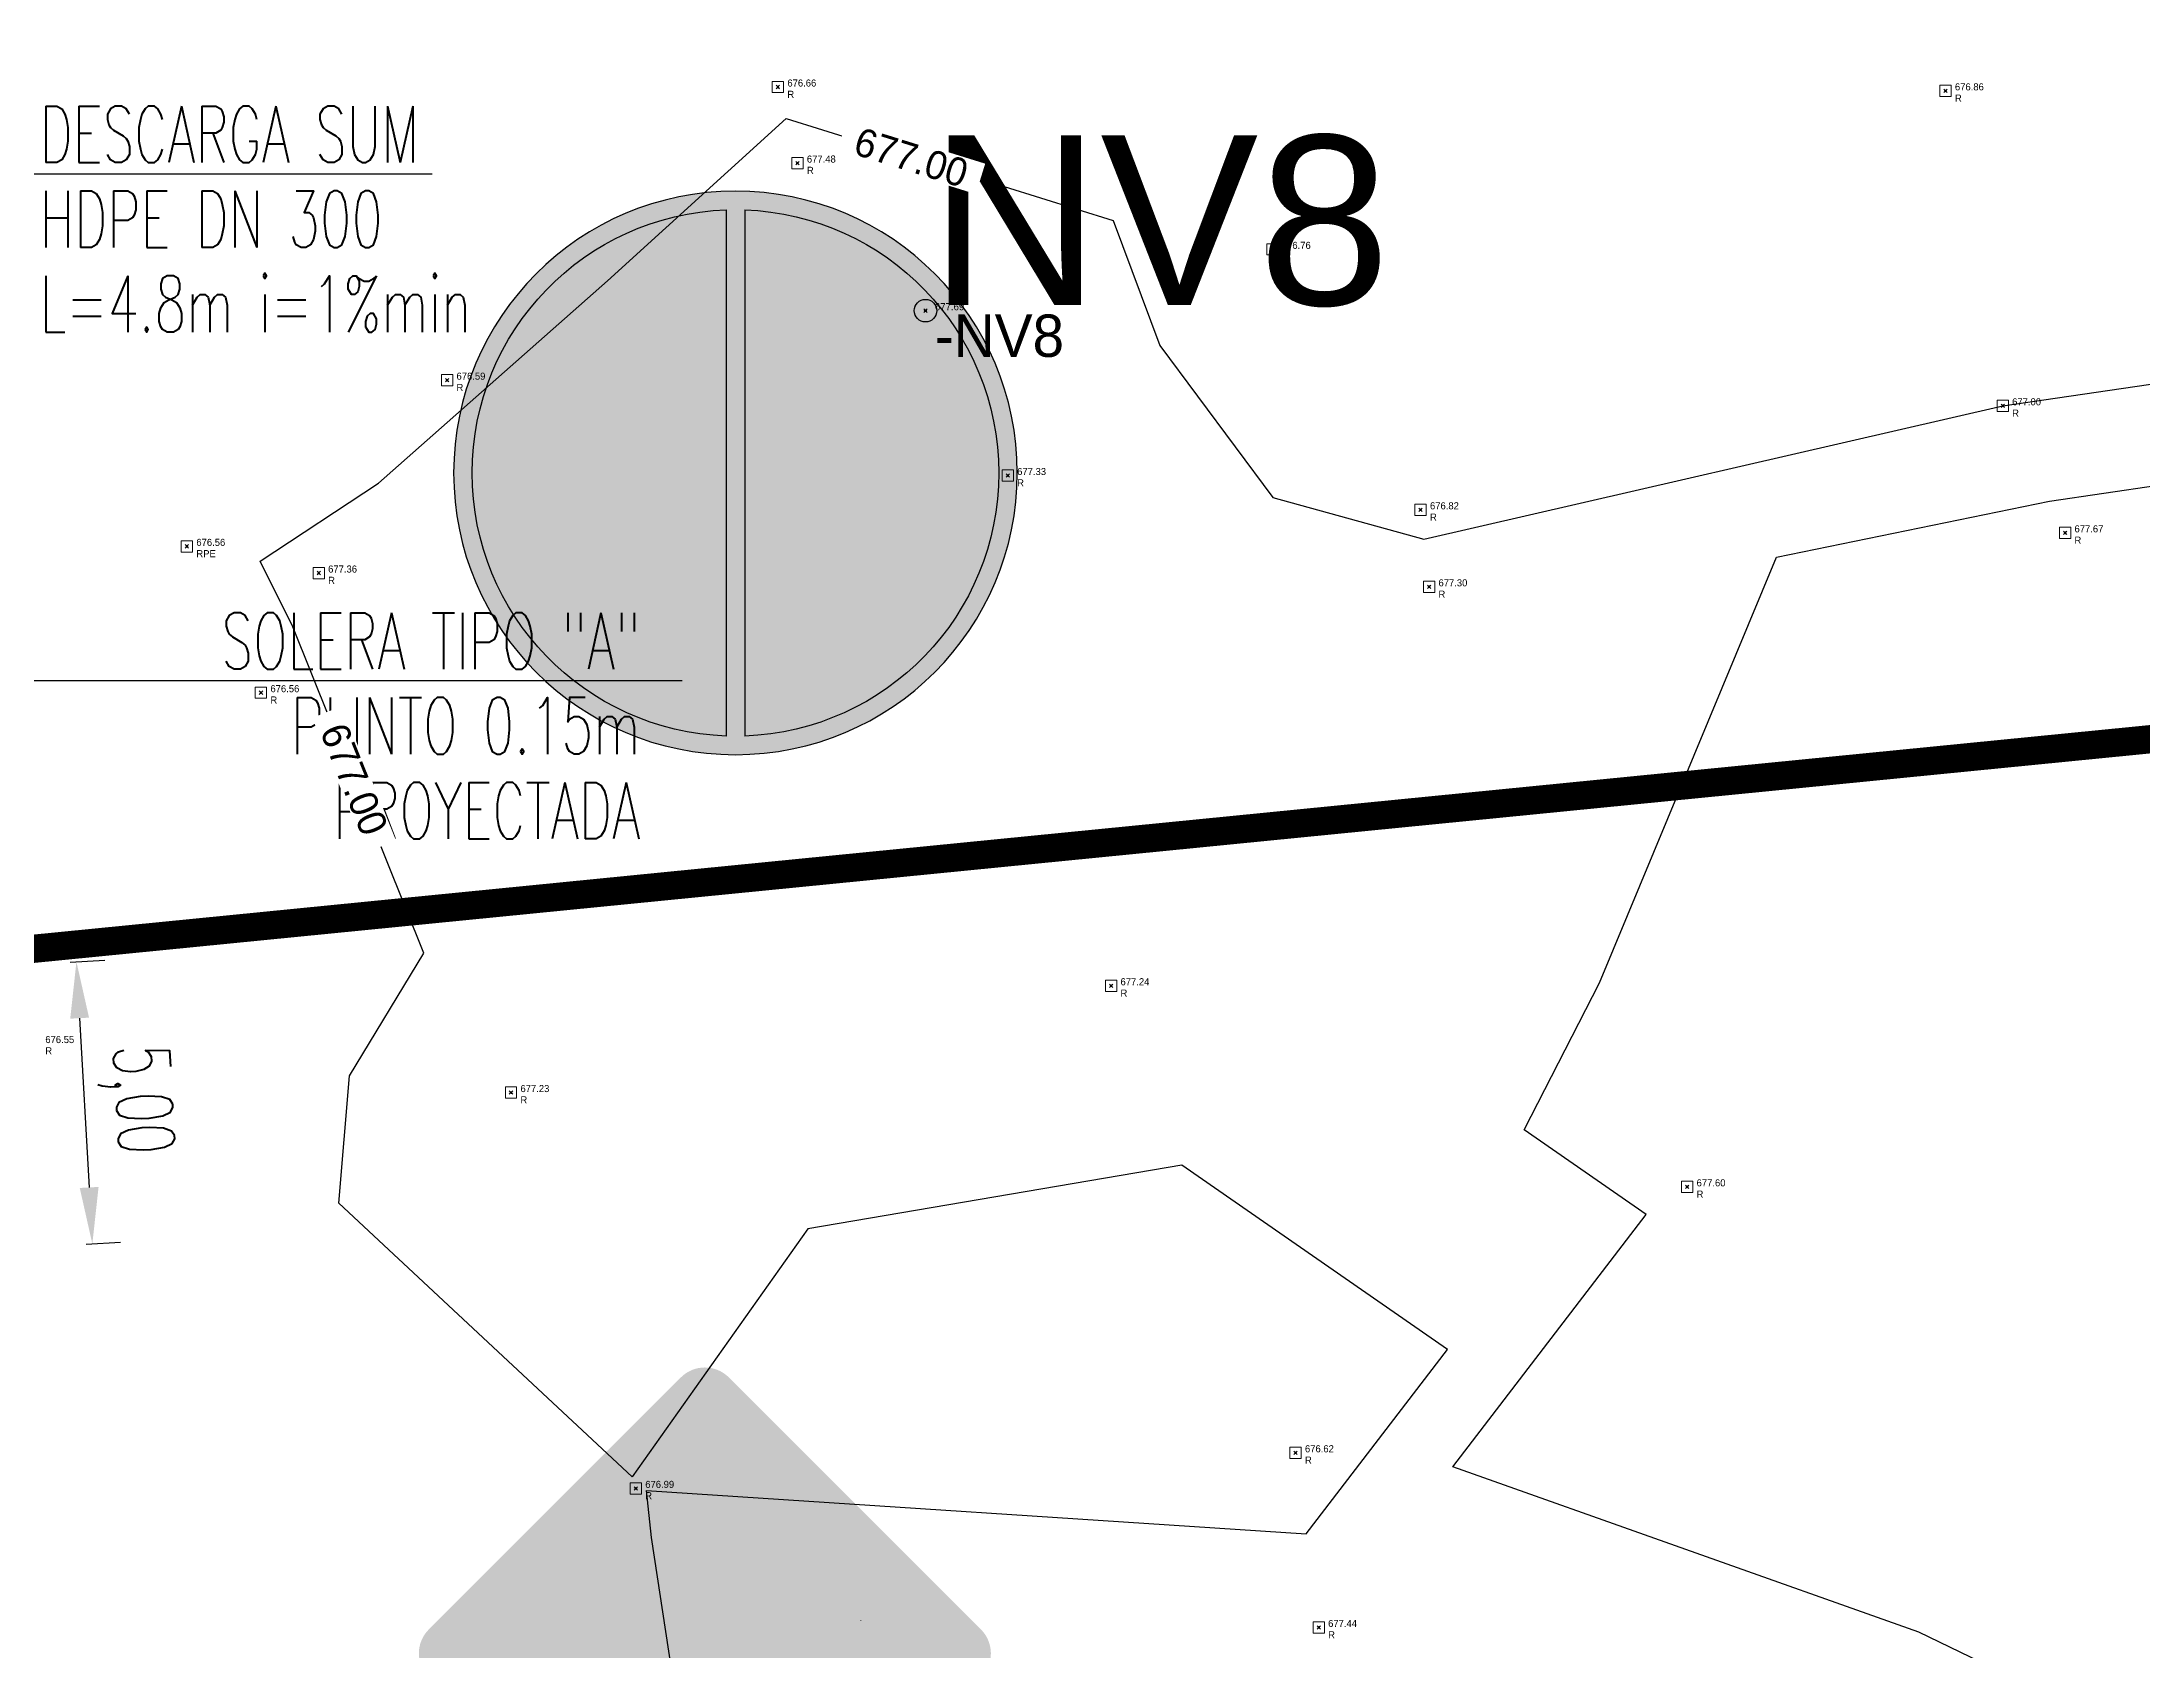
# Model space of a CAD drawing. Extents: x 350769 to 354978, y 6304672 to 6307963.
# Drawn here: x 352316.15 to 352353.3, y 6305711.56 to 6305740.01 of the extents above; entities that cross this region are included whole.
import ezdxf
from ezdxf import colors
from ezdxf.entities.mleader import LeaderData, LeaderLine
from ezdxf.math import Vec2, Vec3

# ---------------------------------------------------------------- set-up
doc = ezdxf.new("R2010")
doc.units = 0
doc.header["$PDMODE"] = 35
doc.header["$PDSIZE"] = 0.03
doc.linetypes.add('CONTINUOS', pattern=[0])
doc.linetypes.add('DASHDOT', pattern=[1, 0.5, -0.25, 0, -0.25])
doc.layers.get('0').update_dxf_attribs({"linetype": 'CONTINUOUS'})
doc.layers.get('Defpoints').update_dxf_attribs({"linetype": 'CONTINUOUS'})
for name, color, linetype in [('0.10', 4, 'CONTINUOUS'), ('00_Señal proy 01', 7, 'CONTINUOUS'), ('02_Geo ext_Acotamiento', 7, 'CONTINUOUS'), ('03_Pav ext_HCV', 34, 'CONTINUOUS'), ('03_Pav ext_Txt', 2, 'CONTINUOS'), ('03_Pav ext_Vereda HC', 42, 'CONTINUOUS'), ('03_S2_Pav ext_Borde vereda', 7, 'CONTINUOUS'), ('05_All ext_Txt', 4, 'CONTINUOUS'), ('1-PRS', 6, 'CONTINUOUS'), ('AG-PAISAJISMO', 7, 'CONTINUOUS'), ('C-TINN', 5, 'CONTINUOUS'), ('C-TOPO-MAJR', 9, 'CONTINUOUS'), ('C-TOPO-MINR', 8, 'CONTINUOUS'), ('SENAZUL', 252, 'CONTINUOUS'), ('SENBLANCO', 254, 'CONTINUOUS'), ('V-NODE-TEXT DIC 2012', 31, 'CONTINUOUS')]:
    doc.layers.add(name, color=color, linetype=linetype)
doc.layers.add('0_ASD_LINEA OFICIAL', color=253, linetype='DASHDOT', lineweight=20)
doc.layers.add('0_ASD_TOPOGRAFIA_ELEMENTOS', color=7, linetype='CONTINUOS', lineweight=5, true_color=0xbdbdbd)
doc.layers.get('00_Señal proy 01').off()
doc.styles.add('A', font='arial.ttf', dxfattribs={"height": 2})
doc.styles.add('ROMANS', font='romans.shx', dxfattribs={"width": 0.65})
doc.dimstyles.new('Principal', dxfattribs={"dimscale": 0, "dimtxt": 2, "dimasz": 2, "dimexe": 1, "dimexo": 1, "dimtad": 1, "dimrnd": 0.05, "dimzin": 1, "dimtxsty": 'ROMANS', "dimcen": 2.5, "dimclrt": 2, "dimaunit": 2, "dimadec": 0, "dimazin": 0, "dimtfac": 1, "dimtmove": 0, "dimatfit": 3, "dimfxl": 1, "dimfxlon": 1, "dimarcsym": 0})

# ---------------------------------------------------------------- blocks, each defined once
blk = doc.blocks.new('A$C7C8F38C6')
at = {"layer": 'SENAZUL'}
for points in [[(-4.500099518145589, 8.718484856601037, 0.9654325535557098), (-4.500099518145589, -2.649578414712607)], [(-4.100099518145498, 8.718484856601037), (-4.100099518145498, -2.649578414712607, 0.9654325535557098)]]:
    blk.add_hatch(color=152, dxfattribs=at).paths.add_polyline_path(points)
at = {"layer": 'SENBLANCO'}
h = blk.add_hatch(color=256, dxfattribs=at)
h.paths.add_polyline_path([(-10.38764869464922, 3.034453220944215, 1), (1.787449658358128, 3.034453220944215, 1)])
h.paths.add_polyline_path([(-4.100099518145498, 8.718484856601037, -0.9654325535557098), (-4.100099518145498, -2.649578414712607)], flags=16)
h.paths.add_polyline_path([(-4.500099518145589, -2.649578414712607, -0.9654325535557098), (-4.500099518145589, 8.718484856601037)], flags=16)
h = blk.add_hatch(color=256, dxfattribs=at)
h.paths.add_polyline_path([(-6.418581923253669, 4.212079056232653), (-6.2923475511584, 4.373306361422294), (-5.948710660953111, 4.345266517382242), (-5.948710660953111, 4.723800216494737), (-6.145074729440466, 4.709780294474683), (-6.250269733323194, 4.646691844078362), (-6.776244752737512, 4.625661961048252), (-6.783258181671499, 4.366296400412352), (-7.870272609401809, 4.345266517382242), (-8.052610738610383, 4.569582872315095), (-7.996506981497078, 4.611642039028311), (-7.491570411705652, 4.63267192205825), (-7.491570411705652, 4.807919149268059), (-8.347156382046933, 4.793899227247948), (-8.382221689537573, 4.681741049781522), (-8.094688556446044, 4.219089017242595), (-8.305078564211726, 3.917663690546533), (-8.599625126237243, 3.959722857259749), (-8.866118891116685, 3.980752740289859), (-9.188716413109887, 3.840555318130271), (-9.518327364037077, 3.637268246880524), (-9.651574246476912, 3.377902686244511), (-9.72170486145842, 3.104517203588443), (-9.728717371802986, 2.824121759922321), (-9.700665493245879, 2.627845249029463), (-9.546379242594185, 2.354459766373395), (-9.32897672448371, 2.137153372450541), (-9.125599227062366, 2.03200515599417), (-8.817027644347945, 1.926856939537799), (-8.550533879468276, 1.898817694844638), (-8.220922928541086, 2.010975872311008), (-8.017545431119743, 2.151173294470595), (-7.83520822050059, 2.375489649403448), (-7.71598635874966, 2.627845249029463), (-7.659882601636355, 2.894220770675588), (-7.659882601636355, 3.146576370301545), (-7.765077605519082, 3.39893256927445), (-7.912350427237243, 3.567169835474203), (-8.129753863936685, 3.770456307376946), (-7.933389795449557, 4.036831829023015), (-7.491570411705652, 3.202655459034816), (-7.498583840639412, 2.894220770675588), (-7.449492593870218, 2.761033309525942), (-7.330271650709165, 2.676914376752677), (-7.147933521500136, 2.662894454732736), (-7.007674128715962, 2.747013387505945), (-6.979622250158855, 2.845151642952317), (-6.923517574455673, 2.887210809665589), (-6.916505064111334, 3.041428153845118), (-6.986634760503193, 3.076477958895225), (-6.993648189437408, 3.1605962923216), (-6.516763498202863, 4.008791984982963), (-6.355464737206376, 3.770456307376946), (-6.495725048579743, 3.644278207890466), (-6.607932562807036, 3.52511006941404), (-6.685075688133111, 3.34285348054118), (-6.755205384525425, 3.167606253331655), (-6.790270692016293, 2.922260614715583), (-6.790270692016293, 2.71897354346595), (-6.713127566689991, 2.480637865859933), (-6.593906623528937, 2.298380677640239), (-6.404555983975115, 2.137153372450541), (-6.229231283700074, 2.03200515599417), (-5.997801907722305, 1.947886822567796), (-5.689230325007429, 1.919846978527801), (-5.401697191915446, 1.989945989280955), (-5.128189998102243, 2.123134049777434), (-4.938839358548876, 2.312400599660293), (-4.812604986453607, 2.5507368766132), (-4.770527168618173, 2.859171564972371), (-4.749487800405859, 3.111527164598385), (-4.847670293944475, 3.377902686244511), (-4.987929686728648, 3.651288168900521), (-5.247410941263752, 3.86158460181332), (-5.47182688830776, 3.917663690546533), (-5.696242835352223, 3.966732818269747), (-5.899620332773111, 3.959722857259749), (-6.067931604114392, 3.938693573576643), (-6.201178486554454, 3.917663690546533)])
h.paths.add_polyline_path([(-7.737025726961974, 4.113940201439334), (-6.671049748854784, 4.127960123459388), (-7.246116015038297, 3.202655459034816)], flags=16)
h.paths.add_polyline_path([(-8.396247628816127, 3.693347335613737), (-8.599625126237243, 3.251725186104863), (-8.73287200867685, 3.1605962923216), (-8.84507952290437, 3.034418792181953), (-8.817027644347945, 2.873191486992368), (-8.739884519021643, 2.775052632199106), (-8.669754822629557, 2.775052632199106), (-8.557546389812615, 2.880200848655591), (-8.564559818746602, 2.985349065111848), (-8.522482000911168, 3.062458036875171), (-8.241961378164206, 3.553149913454149), (-8.129753863936685, 3.518100707750875), (-8.038584799332057, 3.433981774977667), (-7.898324487958917, 3.258734547767972), (-7.849234159778689, 3.048438114855173), (-7.870272609401809, 2.810102437249157), (-7.961441674006437, 2.543726915603088), (-8.143779803215466, 2.340439844353398), (-8.305078564211726, 2.214262344213807), (-8.536507940189722, 2.144163333460597), (-8.803001705069391, 2.144163333460597), (-9.090534838161147, 2.242301588906969), (-9.30092484592683, 2.403528894096553), (-9.469237035857532, 2.627845249029463), (-9.532353303315631, 2.845151642952317), (-9.532353303315631, 3.090497880915166), (-9.469237035857532, 3.286774391808024), (-9.335989234828276, 3.462021619017719), (-9.139626084930342, 3.651288168900521), (-8.964300466066106, 3.721387179653732), (-8.704820130120197, 3.735407101673786)], flags=16)
h.paths.add_polyline_path([(-6.516763498202863, 3.286774391808024), (-6.411568494319908, 3.448001696997608), (-6.257283162256954, 3.588199119157196), (-5.955724089886871, 3.048438114855173), (-5.899620332773111, 2.915250653705584), (-5.878580964560797, 2.831131720932319), (-5.759360021399743, 2.761033309525942), (-5.647151588582801, 2.824121759922321), (-5.598061260402801, 2.922260614715583), (-5.584035321124702, 3.076477958895225), (-5.661177527861355, 3.104517203588443), (-5.745334082120962, 3.104517203588443), (-6.102996911605032, 3.707367257633791), (-5.899620332773111, 3.763446346367004), (-5.696242835352223, 3.756436385356835), (-5.457800949029661, 3.686337374603681), (-5.268450309475838, 3.581189158147197), (-5.121176569168483, 3.455011658007663), (-5.022994994219516, 3.307803675491243), (-4.987929686728648, 3.111527164598385), (-4.952865297827202, 2.950299859408744), (-4.945851868893442, 2.676914376752677), (-5.058060301710157, 2.501667149543039), (-5.177281244871665, 2.354459766373395), (-5.338580005867925, 2.256321510927023), (-5.5559825239784, 2.158183255480594), (-5.80143783923495, 2.130143411440542), (-6.032867215212946, 2.172203177500705), (-6.201178486554454, 2.284361354967075), (-6.411568494319908, 2.459607982829823), (-6.523776927136851, 2.641865171049517), (-6.572868173905817, 2.838141681942375), (-6.586894113184371, 3.104517203588443)], flags=16)
h = blk.add_hatch(color=256, dxfattribs=at)
h.paths.add_polyline_path([(0.6065426171937816, 3.289239562876332), (0.3715987628820585, 3.543537391798736), (0.11709329124551, 4.58029726627035), (-2.976163737980869, 4.560728709971613), (-3.211107591671635, 3.543537395524027), (-3.504770373187966, 3.308789441811427), (-3.485174678149406, 2.213361253171001), (-3.269826519497201, 1.978613303183579), (-3.250264901551418, 1.489567526757469), (-2.623782034847864, 1.470017644097197), (-2.623782035468821, 1.93949487043335), (-0.2157267951836275, 1.919926317859904), (-0.2157267970462726, 1.45044909028195), (0.371598762261101, 1.450449089040148), (0.371598762261101, 1.998181858240628), (0.6261042332769193, 2.21336125565449)])
h.paths.add_polyline_path([(-2.878287505242497, 3.582655823307164), (-2.721658268206966, 4.228194013065263), (-0.157007873566954, 4.228194013065263), (0.01921706099096809, 3.582655828274255)], flags=16)
at = {"color": 161}
for points in [[(-4.500099518145589, 9.122002397447886), (-4.500099518145589, 9.118716116016287)], [(-4.100099518145498, 9.122002397447886), (-4.100099518145498, 9.118716116016287)]]:
    blk.add_lwpolyline(points, dxfattribs=at)
at = {"layer": 'SENBLANCO'}
for points in [[(-4.500099518145589, 8.718484856601037), (-4.500099518145589, -2.649578414712607)], [(-4.100099518145498, 8.718484856601037), (-4.100099518145498, -2.649578414712607)]]:
    blk.add_lwpolyline(points, dxfattribs=at)
blk.add_circle((-4.300099518145544, 3.034453220944215), 6.087549176503671, dxfattribs=at)
for start, end in [(92.01519468008797, 267.984805319912), (272.015194680088, 87.98480531991203)]:
    blk.add_arc((-4.300099518145544, 3.034453220944215), 5.687549176503671, start, end, dxfattribs=at)
blk = doc.blocks.new('RO-13b')
at = {"color": 161, "xscale": -0.8188845552559609, "yscale": 0.8188845552559609, "zscale": 0.8188845552559609}
blk.add_blockref('A$C7C8F38C6', (-3.521285081472985, 2.500133124057355), dxfattribs=at)
blk = doc.blocks.new('Árbol Planta 22')
at = {"layer": 'AG-PAISAJISMO', "color": 253, "lineweight": 0, "true_color": 0xbaaaa1}
for radius in [2.25, 0.15]:
    blk.add_circle((0, 0), radius, dxfattribs=at)
blk = doc.blocks.new('*U953')
at = {"layer": '0.10'}
h = blk.add_hatch(color=40, dxfattribs=at)
edge = h.paths.add_edge_path()
edge.add_line((4.883573476632591, -4.138417061418295), (0.4246585632790811, 0.3204978518188))
edge.add_arc((5.820766091346741e-11, -0.1041607111692429), 0.6005578993201955, 44.99999998429302, 135.0000000117803)
edge.add_line((-0.4246585631044582, 0.3204978518188), (-4.883573476457968, -4.138417061418295))
edge.add_arc((-4.458914913004264, -4.563075624406338), 0.6005578994848316, 135.000000031414, 225.0000000314139)
edge.add_line((-4.883573476457968, -4.987734188325703), (-0.4246585631044582, -9.446649101562798))
edge.add_arc((5.820766091346741e-11, -9.021990538574755), 0.6005578992790365, 224.9999999882198, 315.000000015707)
edge.add_line((0.4246585632790811, -9.446649101562798), (4.883573476632591, -4.987734188325703))
edge.add_arc((4.458914913178887, -4.563075624406338), 0.6005579001433762, 314.9999999685861, 404.9999999685861)
at = {"layer": '00_Señal proy 01', "color": 250, "true_color": 0x292929, "xscale": -0.0006255811452335734, "yscale": 0.0006255811452335739, "zscale": 0.625581145233574, "rotation": 168.6115883574854}
blk.add_blockref('Árbol Planta 22', (2.75912589544896, -3.97626552823931), dxfattribs=at)
blk = doc.blocks.new('_Dot')
at = {"color": 0, "linetype": 'ByBlock', "lineweight": -2}
blk.add_line((-0.5, 0), (-1, 0), dxfattribs=at)
at = {"color": 0, "linetype": 'ByBlock', "const_width": 0.5}
blk.add_lwpolyline([(-0.25, 0, 1), (0.25, 0, 1)], format="xyb", close=True, dxfattribs=at)
blk = doc.blocks.new('*D1181')
at = {"layer": '02_Geo ext_Acotamiento', "color": 0, "lineweight": -2, "transparency": 16777216}
for p, q in [((352316.6536854771, 6305723.728425757), (352317.2627196065, 6305723.762739444)), ((352316.81976325, 6305722.736196865), (352316.9885190889, 6305719.740947049)), ((352316.9349452087, 6305718.736342729), (352317.5439793381, 6305718.770656416))]:
    blk.add_line(p, q, dxfattribs=at)
at = {"layer": '02_Geo ext_Acotamiento', "color": 0, "transparency": 16777216}
for points in [[(352316.9861660175, 6305722.74557219), (352316.6533604824, 6305722.726821541), (352316.7635113037, 6305723.734613472)], [(352317.1549218565, 6305719.750322374), (352316.8221163213, 6305719.731571725), (352317.0447710353, 6305718.742530444)]]:
    blk.add_solid(points, dxfattribs=at)
at = {"layer": 'Defpoints', "color": 0, "transparency": 16777216}
for p in [(352314.1892070126, 6305723.58957419), (352317.0447710353, 6305718.742530444), (352314.4704667443, 6305718.597491162)]:
    blk.add_point(p, dxfattribs=at)
at = {"layer": '02_Geo ext_Acotamiento', "color": 2, "transparency": 16777216, "insert": (352317.8104419581, 6305721.289633992), "char_height": 1, "attachment_point": 5, "rotation": 273.2247012850755, "style": 'ROMANS'}
blk.add_mtext('5,00', dxfattribs=at)
blk = doc.blocks.new('A$C27410629')
at = {"true_color": 0x136734, "transparency": 33554559}
h = blk.add_hatch(dxfattribs=at)
h.set_pattern_fill('ANSI31', color=116, scale=0.5)
h.set_pattern_definition([(45, (-8759.562515186517, -519.1035735587502), (-1.122532015133644, 1.122532015133644), [])])
h.paths.add_polyline_path([(137.5068959888558, 1252.464406617455, 0.1176268807227723), (109.8147584422568, 1254.193915082657, 0.06692451075002814), (94.44469839795602, 1249.334472017372, 0.3153492887079504), (64.30173641118381, 1196.270282113329, 0.02268268711599586), (65.7292635223912, 1185.310127003227), (112.3603922077091, 1218.953454515778), (153.4782689701005, 1161.962272479494), (172.1053089193083, 1139.480769404351), (187.9579650288579, 1141.807885415954), (193.565073162812, 1120.465553675225), (224.197974734232, 1050.129297271156), (250.6203797236194, 989.4787086543838), (268.1526288855184, 972.7353945672494, 7.254700715645028e-06), (291.4898137452492, 983.2987389690225), (238.1945199318034, 1105.633967029937), (205.2934048173047, 1181.112163638985), (177.0531538182076, 1197.651557407602)])
at = {"layer": '0_ASD_LINEA OFICIAL', "ltscale": 8, "const_width": 0.5}
blk.add_lwpolyline([(250.6203797236194, 989.4787086543838), (268.1526288854875, 972.7353945673531, 7.254700715664111e-06), (291.4898137452146, 983.2987389692971), (291.4898137452146, 983.2987389692971), (238.1945199318034, 1105.633967029937), (205.2934048173047, 1181.112163638985), (177.0531538182076, 1197.651557407602), (137.6146324061954, 1252.315079214)], format="xyb", dxfattribs=at)
blk = doc.blocks.new('TOPOGRAFIA')
at = {"layer": '1-PRS', "color": 9, "lineweight": 0, "true_color": 0xbdbdbd}
blk.add_circle((390331.783, 6302735.254), 0.2, dxfattribs=at)
blk.add_point((390331.783, 6302735.254), dxfattribs=at)
at = {"layer": 'C-TINN', "color": 9, "linetype": 'Continuous', "lineweight": 0, "true_color": 0xbdbdbd}
for points, elevation in [([(390329.073, 6302739.111), (390329.073, 6302739.311), (390329.273, 6302739.311), (390329.273, 6302739.111), (390329.073, 6302739.111)], 676.657), ([(390349.727, 6302739.043000001), (390349.727, 6302739.243), (390349.927, 6302739.243), (390349.927, 6302739.043000001), (390349.727, 6302739.043000001)], 676.858), ([(390329.418, 6302737.766000001), (390329.418, 6302737.966), (390329.618, 6302737.966), (390329.618, 6302737.766000001), (390329.418, 6302737.766000001)], 677.484), ([(390337.82, 6302736.239), (390337.82, 6302736.438999999), (390338.02, 6302736.438999999), (390338.02, 6302736.239), (390337.82, 6302736.239)], 676.756), ([(390323.22, 6302733.924000001), (390323.22, 6302734.124), (390323.42, 6302734.124), (390323.42, 6302733.924000001), (390323.22, 6302733.924000001)], 676.591), ([(390350.739, 6302733.471000001), (390350.739, 6302733.671), (390350.939, 6302733.671), (390350.939, 6302733.471000001), (390350.739, 6302733.471000001)], 677), ([(390333.138, 6302732.237000001), (390333.138, 6302732.437), (390333.338, 6302732.437), (390333.338, 6302732.237000001), (390333.138, 6302732.237000001)], 677.33), ([(390340.441, 6302731.631), (390340.441, 6302731.830999999), (390340.641, 6302731.830999999), (390340.641, 6302731.631), (390340.441, 6302731.631)], 676.816), ([(390318.618, 6302730.984), (390318.618, 6302731.183999999), (390318.818, 6302731.183999999), (390318.818, 6302730.984), (390318.618, 6302730.984)], 676.555), ([(390351.842, 6302731.223), (390351.842, 6302731.422999999), (390352.042, 6302731.422999999), (390352.042, 6302731.223), (390351.842, 6302731.223)], 677.666), ([(390320.949, 6302730.512), (390320.949, 6302730.711999999), (390321.149, 6302730.711999999), (390321.149, 6302730.512), (390320.949, 6302730.512)], 677.357), ([(390340.591, 6302730.268), (390340.591, 6302730.467999999), (390340.791, 6302730.467999999), (390340.791, 6302730.268), (390340.591, 6302730.268)], 677.3), ([(390319.928, 6302728.395), (390319.928, 6302728.595), (390320.128, 6302728.595), (390320.128, 6302728.395), (390319.928, 6302728.395)], 676.564), ([(390334.966, 6302723.21), (390334.966, 6302723.409999999), (390335.166, 6302723.409999999), (390335.166, 6302723.21), (390334.966, 6302723.21)], 677.239), ([(390324.351, 6302721.32), (390324.351, 6302721.52), (390324.551, 6302721.52), (390324.551, 6302721.32), (390324.351, 6302721.32)], 677.233), ([(390345.157, 6302719.652000001), (390345.157, 6302719.852), (390345.357, 6302719.852), (390345.357, 6302719.652000001), (390345.157, 6302719.652000001)], 677.603), ([(390338.2290000001, 6302714.947000001), (390338.2290000001, 6302715.147), (390338.429, 6302715.147), (390338.429, 6302714.947000001), (390338.2290000001, 6302714.947000001)], 676.617), ([(390326.559, 6302714.317000001), (390326.559, 6302714.517), (390326.759, 6302714.517), (390326.759, 6302714.317000001), (390326.559, 6302714.317000001)], 676.993), ([(390338.639, 6302711.856000001), (390338.639, 6302712.056), (390338.839, 6302712.056), (390338.839, 6302711.856000001), (390338.639, 6302711.856000001)], 677.441)]:
    blk.add_lwpolyline(points, dxfattribs=dict(at, elevation=elevation))
for p in [(390329.173, 6302739.211, 676.657), (390349.827, 6302739.143, 676.858), (390329.518, 6302737.866, 677.484), (390337.92, 6302736.339, 676.756), (390323.32, 6302734.024, 676.591), (390350.839, 6302733.571, 677), (390333.238, 6302732.337, 677.33), (390340.541, 6302731.731, 676.816), (390351.942, 6302731.323, 677.666), (390318.718, 6302731.084, 676.555), (390321.049, 6302730.612, 677.357), (390340.691, 6302730.368, 677.3), (390320.028, 6302728.495, 676.564), (390335.066, 6302723.31, 677.239), (390324.451, 6302721.42, 677.233), (390345.257, 6302719.752, 677.603), (390338.329, 6302715.047, 676.617), (390326.659, 6302714.417, 676.993), (390338.739, 6302711.956, 677.441)]:
    blk.add_point(p, dxfattribs=at)
at = {"layer": 'C-TOPO-MAJR', "color": 9, "linetype": 'Continuous', "lineweight": -3, "true_color": 0xbdbdbd, "elevation": 677.5}
blk.add_lwpolyline([(390353.7745114504, 6302708.745038169), (390352.4654186046, 6302710.368023256), (390349.3568646616, 6302711.874436091), (390341.1128395062, 6302714.795283951), (390344.5332839757, 6302719.260504057), (390342.373282967, 6302720.758796703), (390343.7048613861, 6302723.360739274), (390346.8390874317, 6302730.889857924), (390351.6670780781, 6302731.883312312), (390354.5488847795, 6302732.30554054)], dxfattribs=at)
at = {"layer": 'C-TOPO-MINR', "color": 9, "linetype": 'Continuous', "lineweight": -3, "true_color": 0xbdbdbd, "elevation": 677}
blk.add_lwpolyline([(390328.1079430894, 6302705.849878049), (390326.9387971014, 6302713.549405797), (390326.84775, 6302714.378546875), (390338.5195703884, 6302713.610285195), (390341.0200993915, 6302716.87460142), (390336.3197893891, 6302720.134988746), (390329.7003084416, 6302719.009433442), (390326.5946, 6302714.621254167), (390321.4034769874, 6302719.462410042), (390321.5920729927, 6302721.71490657), (390322.9105530643, 6302723.884088191), (390320.5893568726, 6302729.658949559), (390320.0113852868, 6302730.822104738), (390322.1074164491, 6302732.20218799), (390326.1587256439, 6302735.783661814), (390329.3160894801, 6302738.653158404), (390335.1039450549, 6302736.850796703), (390335.9297421603, 6302734.637801394), (390337.9266964981, 6302731.947933852), (390340.5980247934, 6302731.21283471), (390350.839, 6302733.571), (390362.4009473684, 6302735.265000001)], dxfattribs=at)
at = {"layer": 'V-NODE-TEXT DIC 2012', "color": 9, "lineweight": 0, "true_color": 0xbdbdbd}
for p in [(390329.173, 6302739.211), (390349.827, 6302739.143), (390329.518, 6302737.866), (390337.92, 6302736.339), (390331.783, 6302735.254), (390323.32, 6302734.024), (390350.839, 6302733.571), (390333.238, 6302732.337), (390340.541, 6302731.731), (390351.942, 6302731.323), (390318.718, 6302731.084), (390321.049, 6302730.612), (390340.691, 6302730.368), (390320.028, 6302728.495), (390335.066, 6302723.31), (390324.451, 6302721.42), (390345.257, 6302719.752), (390338.329, 6302715.047), (390326.659, 6302714.417), (390338.739, 6302711.956)]:
    blk.add_point(p, dxfattribs=at)
at = {"layer": '1-PRS', "color": 9, "lineweight": 0, "true_color": 0xbdbdbd, "style": 'A'}
blk.add_text('NV8', height=3, dxfattribs=at).set_placement((390331.8496666701, 6302735.354000002))
at = {"layer": 'V-NODE-TEXT DIC 2012', "color": 9, "lineweight": 0, "true_color": 0xbdbdbd}
for s, height, p in [('676.66', 0.125, (390329.3397893219, 6302739.219210678)), ('R', 0.125, (390329.3397893219, 6302739.019210679)), ('676.86', 0.125, (390349.9937893219, 6302739.151210678)), ('R', 0.125, (390349.9937893219, 6302738.951210679)), ('677.48', 0.125, (390329.6847893219, 6302737.874210678)), ('R', 0.125, (390329.6847893219, 6302737.674210679)), ('676.76', 0.125, (390338.0867893219, 6302736.347210677)), ('R', 0.125, (390338.0867893219, 6302736.147210678)), ('677.69', 0.127, (390331.9497893219, 6302735.261210677)), ('-NV8', 0.75, (390331.9497893219, 6302734.436210678)), ('676.59', 0.125, (390323.4867893219, 6302734.032210678)), ('R', 0.125, (390323.4867893219, 6302733.832210679)), ('677.00', 0.125, (390351.0057893218, 6302733.579210678)), ('R', 0.125, (390351.0057893218, 6302733.379210679)), ('677.33', 0.125, (390333.4047893219, 6302732.345210678)), ('R', 0.125, (390333.4047893219, 6302732.145210679)), ('676.82', 0.125, (390340.7077893219, 6302731.739210677)), ('R', 0.125, (390340.7077893219, 6302731.539210678)), ('676.56', 0.125, (390318.8847893219, 6302731.092210677)), ('677.67', 0.125, (390352.1087893219, 6302731.331210678)), ('R', 0.125, (390352.1087893219, 6302731.131210678)), ('RPE', 0.125, (390318.8847893219, 6302730.892210678)), ('677.36', 0.125, (390321.2157893219, 6302730.620210677)), ('R', 0.125, (390321.2157893219, 6302730.420210678)), ('677.30', 0.125, (390340.8577893219, 6302730.376210677)), ('R', 0.125, (390340.8577893219, 6302730.176210678)), ('676.56', 0.125, (390320.1947893219, 6302728.503210678)), ('R', 0.125, (390320.1947893219, 6302728.303210679)), ('677.24', 0.125, (390335.2327893219, 6302723.318210677)), ('R', 0.125, (390335.2327893219, 6302723.118210678)), ('676.55', 0.125, (390316.2127893218, 6302722.295210677)), ('R', 0.125, (390316.2127893218, 6302722.095210678)), ('677.23', 0.125, (390324.6177893219, 6302721.428210678)), ('R', 0.125, (390324.6177893219, 6302721.228210678)), ('677.60', 0.125, (390345.4237893219, 6302719.760210678)), ('R', 0.125, (390345.4237893219, 6302719.560210679)), ('676.62', 0.125, (390338.4957893219, 6302715.055210678)), ('R', 0.125, (390338.4957893219, 6302714.855210679)), ('676.99', 0.125, (390326.8257893219, 6302714.425210678)), ('R', 0.125, (390326.8257893219, 6302714.225210679)), ('677.44', 0.125, (390338.9057893219, 6302711.964210678)), ('R', 0.125, (390338.9057893219, 6302711.764210679))]:
    blk.add_text(s, height=height, dxfattribs=at).set_placement(p)
at = {"layer": 'C-TOPO-MINR', "color": 9, "linetype": 'Continuous', "lineweight": 0, "true_color": 0xbdbdbd, "char_height": 0.5, "width": 2.50095238095238, "attachment_point": 5, "bg_fill": 3, "box_fill_scale": 1.0635, "bg_fill_color": 256, "bg_fill_true_color": 13158600, "bg_fill_transparency": 0}
for insert, rotation in [((390331.5304789509, 6302737.963588541, 677), 342.7031996102398), ((390321.6732416392, 6302726.962372557, 677), 291.8975811205843)]:
    blk.add_mtext('677.00', dxfattribs=dict(at, insert=insert, rotation=rotation))
at = {"layer": '0_ASD_LINEA OFICIAL', "ltscale": 8, "const_width": 0.5}
blk.add_lwpolyline([(390427.742220837, 6302814.067302241), (390462.175169294, 6302752.281984893), (390383.0708512056, 6302730.60460566), (390309.799280958, 6302723.34933251), (390311.3694829855, 6302703.307175558), (390386.7450058985, 6302710.87060822), (390472.1157813581, 6302734.447625814), (390495.6666031898, 6302745.107885282), (390523.3047577998, 6302756.108814369), (390473.7988608223, 6302802.290811195, -0.151018922054954), (390428.284824325, 6302881.718520356), (390391.7076271252, 6302986.357196383, -0.03536723877870568), (390370.1826827545, 6302995.883561216, 0.281090384313248), (390309.6791110245, 6302995.975573557), (390362.1061406052, 6302925.87386779), (390362.1051407481, 6302925.873120026), (390363.124082257, 6302924.510663705, -0.03343587294185583), (390384.9297867847, 6302890.883640137), (390427.742220837, 6302814.067302241)], format="xyb", dxfattribs=at)
blk.add_lwpolyline([(390427.742220837, 6302814.067302241), (390462.175169294, 6302752.281984893), (390383.0708512056, 6302730.60460566), (390309.799280958, 6302723.34933251), (390311.3694829855, 6302703.307175558), (390386.7450058985, 6302710.87060822), (390472.1157813581, 6302734.447625814), (390495.6666031898, 6302745.107885282), (390523.3047577998, 6302756.108814369), (390473.7988608223, 6302802.290811195, -0.151018922054954), (390428.284824325, 6302881.718520356), (390391.7076271252, 6302986.357196383, -0.03536723877870568), (390370.1826827545, 6302995.883561216, 0.281090384313248), (390309.6791110245, 6302995.975573557), (390362.1061406052, 6302925.87386779), (390362.1051407481, 6302925.873120026), (390363.124082257, 6302924.510663705, -0.03343587294185583), (390384.9297867847, 6302890.883640137), (390427.742220837, 6302814.067302241)], format="xyb", dxfattribs=at)

msp = doc.modelspace()

# ---------------------------------------------------------------- hatches: boundary and pattern name
at = {"layer": '03_Pav ext_HCV'}
h = msp.add_hatch(dxfattribs=at)
h.set_pattern_fill('SWAMP', color=256, scale=0.025, angle=-5.87842838446813e-10, style=0)
h.set_pattern_definition([(359.9999999994121, (0, 0), (0.3175000000056422, 0.5499261309017425), [0.079375, -0.555625]), (90, (0.0396875, -4.071855352894005e-13), (-0.3174999999943578, 0.5499261309082575), [0.0396875, -1.06016476181]), (90, (0.049609375, -5.089819191117507e-13), (-0.3174999999943578, 0.5499261309082575), [0.03175, -1.06810226181]), (90, (0.029765625, -3.053891514670504e-13), (-0.3174999999943578, 0.5499261309082575), [0.03175, -1.06810226181]), (59.99999999941215, (0.05953125000000001, -6.107783029341008e-13), (-0.3174999995629745, 0.5499261311573168), [0.0254, -0.6096]), (119.9999999994121, (0.01984375, -2.035927676447003e-13), (-0.6349999995686166, 2.555744082988348e-10), [0.0254, -0.6095999999999999])])
h.paths.add_polyline_path([(352302.3223021381, 6305666.78454184, -0.01839968131739602), (352301.8421230945, 6305681.601887532, 0.0151715773691775), (352301.6713750869, 6305688.182622071), (352298.3233328302, 6305747.607071712), (352292.0333082146, 6305747.252684446), (352291.9320547101, 6305749.049834336), (352291.7323713889, 6305749.038583946), (352295.1748084751, 6305687.938719226), (352295.1816673922, 6305687.816980118, -0.01517156681469224), (352295.3421860143, 6305681.630487429, 0.01839968131765661), (352295.8378547045, 6305666.335162845), (352297.933394954, 6305636.096943562), (352298.9765412029, 6305617.497564817), (352299.1761578897, 6305617.510003419), (352299.0753613416, 6305619.30721371), (352305.363582916, 6305619.699048109), (352304.4207962996, 6305636.503698207)])
h.paths.add_polyline_path([(352309.7039184422, 6305750.051121705), (352309.7038702895, 6305750.051118992), (352309.5042351211, 6305750.039871315), (352309.6054872121, 6305748.242721346), (352302.3169992517, 6305747.8320795), (352305.6650415077, 6305688.407629866, -0.01517157738977408), (352305.8405106589, 6305681.644939523, 0.01839968131930446), (352306.3135406348, 6305667.048199476), (352308.4133981404, 6305636.747683068), (352309.3558700943, 6305619.948641652), (352316.641794516, 6305620.404145639), (352316.7426229249, 6305618.606935006), (352316.9422372918, 6305618.619414567), (352316.7310633425, 6305622.383473439), (352315.8988612315, 6305637.217015351), (352313.7955953658, 6305667.566713703, -0.01839968125751692), (352313.3404380588, 6305681.611939595, 0.01517138065060265), (352313.1531713066, 6305688.829426263)])
at = {"layer": '03_Pav ext_Vereda HC'}
h = msp.add_hatch(dxfattribs=at)
h.set_pattern_fill('DOTS', color=256, scale=0.2)
h.set_pattern_definition([(0, (0, 0), (0.15875, 0.3175), [0, -0.3175])])
h.paths.add_polyline_path([(352318.8926726204, 6305637.411071273), (352316.7875889624, 6305667.787, -0.01839968126300993), (352316.3419637458, 6305681.538085036, 0.002249126432231912), (352316.3454846067, 6305682.525445751), (352314.3410134956, 6305682.507498748, -0.001874921778989393), (352314.3404283789, 6305681.607539604, 0.01839968124478985), (352314.7932026634, 6305667.635848933), (352316.896922977, 6305637.279592988), (352317.9403090967, 6305618.681812371), (352317.3423744434, 6305618.644430482), (352317.5656167078, 6305614.649015783), (352318.164353185, 6305614.688009773), (352318.6291630264, 6305606.403031379), (352319.3237575761, 6305594.022267625), (352321.3195259699, 6305594.15375231), (352320.6260229216, 6305606.515060655)])
h.paths.add_polyline_path([(352314.5493593831, 6305717.153405439), (352312.5652496586, 6305717.041618401), (352314.0692395272, 6305690.347280869), (352316.0663575475, 6305690.423095535), (352315.3121043402, 6305703.522632297)])

# ---------------------------------------------------------------- linework, layer by layer
at = {"layer": '1-PRS'}
msp.add_circle((352331.783, 6305735.254), 0.2, dxfattribs=at)
msp.add_point((352331.783, 6305735.254), dxfattribs=at)

# ---------------------------------------------------------------- block references
at = {"layer": '00_Señal proy 01'}
for name, p in [('RO-13b', (352328.4214617353, 6305727.39786029)), ('*U953', (352327.8803442745, 6305716.059596439))]:
    msp.add_blockref(name, p, dxfattribs=at)
at = {"layer": '03_S2_Pav ext_Borde vereda', "linetype": 'Continuous'}
msp.add_blockref('A$C27410629', (352203.9623478023, 6304761.713605438), dxfattribs=at)

# ---------------------------------------------------------------- texts
at = {"layer": '1-PRS', "style": 'A'}
msp.add_text('NV8', height=3, dxfattribs=at).set_placement((352331.8496666701, 6305735.354000002))

# ---------------------------------------------------------------- dimensions: what is measured, and where the dimension line sits
at = {"layer": '02_Geo ext_Acotamiento'}
dim = msp.add_aligned_dim(p1=(352314.1892070126, 6305723.589574192), p2=(352314.4704667443, 6305718.597491164), distance=2.578386894093053, dimstyle='Principal', override={"dimaunit": 0, "dimfxl": 0.22, "dimarcsym": 1}, dxfattribs=at)
dim.commit()
dim.dimension.update_dxf_attribs({"geometry": '*D1181', "text_midpoint": (352317.8104419581, 6305721.289633992)})

# ---------------------------------------------------------------- leaders
at = {"layer": '03_Pav ext_Txt'}
ml = msp.add_multileader_mtext('Standard', dxfattribs=at)
ml.set_content('{\\C256;SOLERA TIPO "A" PLINTO 0.15m PROYECTADA}', color=2, style='ROMANS')
ml.set_leader_properties(color=7)
ml.set_arrow_properties(name='DOT')
ml.build(insert=Vec2(0, 0))
ml.multileader.update_dxf_attribs({"text_left_attachment_type": 6, "text_right_attachment_type": 6, "dogleg_length": 0.4164050059420628, "arrow_head_size": 0.5})
ctx = ml.context
ctx.base_point, ctx.char_height, ctx.arrow_head_size, ctx.landing_gap_size, ctx.plane_origin, ctx.plane_x_axis, ctx.plane_y_axis = Vec3(352317.153027819, 6305728.709127246, 3.637635308148485e-08), 1, 0.5, 0.05000000250530529, Vec3(352339.3560713708, 6305772.164496828, 1.101777862803891e-07), Vec3(1, 0, 5.672434878555774e-09), Vec3(6.806587941347077e-18, 1, -1.199941134111365e-09)
ctx.left_attachment, ctx.right_attachment, ctx.text_align_type = 6, 6, 2
notes = []
notes.append((ctx, [(0, (1, 1, 0), (352315.6075542638, 6305728.709127246, 2.760975498329525e-08), (1, 0, 5.672434878555774e-09), 1.545473555162543, [(1, [(352311.6570661022, 6305733.043383397), (352303.2429490137, 6305731.397384025, -4.575341298072055e-08)], 0, [])])]))
ctx.mtext.insert, ctx.mtext.text_direction, ctx.mtext.width, ctx.mtext.alignment, ctx.mtext.line_spacing_factor, ctx.mtext.line_spacing_style, ctx.mtext.flow_direction, ctx.mtext.extrusion = Vec3(352326.7387421072, 6305729.909127247, 8.931076378491844e-08), Vec3(1, 0, 5.672434878555774e-09), 10.17368098323086, 3, 0.8999999999999998, 2, 5, Vec3(-5.672434878555774e-09, 1.19994113411135e-09, 1)
at = {"layer": '05_All ext_Txt'}
ml = msp.add_multileader_mtext('Standard', dxfattribs=at)
ml.set_content('{\\C256;DESCARGA SUM \\PHDPE DN 300\\PL=4.8m i=1%min}', color=2, style='ROMANS')
ml.set_leader_properties(color=7)
ml.set_arrow_properties(name='DOT')
ml.build(insert=Vec2(0, 0))
ml.multileader.update_dxf_attribs({"text_left_attachment_type": 6, "text_right_attachment_type": 6, "dogleg_length": 1.040329146316736, "arrow_head_size": 0.5})
ctx = ml.context
ctx.base_point, ctx.char_height, ctx.arrow_head_size, ctx.landing_gap_size, ctx.plane_origin, ctx.plane_x_axis, ctx.plane_y_axis = Vec3(352316.062094459, 6305737.673186946, -6.407292918483782e-08), 1, 0.5, 0.05000000250530529, Vec3(352326.0874802897, 6305755.646055864, -1.649952836514198e-08), Vec3(1, -1.387778780781446e-15, -3.517525297178413e-09), Vec3(1.403991249853975e-15, 1, 4.609055430399856e-09)
ctx.left_attachment, ctx.right_attachment = 6, 6
notes.append((ctx, [(0, (1, 1, 0), (352315.0217653126, 6305737.673186946, -6.041354509527669e-08), (1, -1.414019315748806e-15, -3.51752529717841e-09), 1.040329146316736, [(1, [(352308.7705558863, 6305744.967609738, -4.8043588120705e-09)], 0, [])])]))
ctx.mtext.insert, ctx.mtext.text_direction, ctx.mtext.rotation, ctx.mtext.line_spacing_factor, ctx.mtext.line_spacing_style, ctx.mtext.flow_direction, ctx.mtext.extrusion = Vec3(352316.1120944615, 6305738.873186946, -5.87179389420294e-08), Vec3(1, -1.387778780781446e-15, -3.517525297178413e-09), 6.283185307179584, 0.8999999999999998, 2, 5, Vec3(3.517525297178408e-09, -4.609055430399862e-09, 1)
for ctx, leaders in notes:
    for number, flags, end, landing, length, lines in leaders:
        leader = LeaderData()
        leader.index, (leader.has_last_leader_line, leader.has_dogleg_vector, leader.attachment_direction) = number, flags
        leader.last_leader_point, leader.dogleg_vector, leader.dogleg_length = Vec3(end), Vec3(landing), length
        for number, points, colour, breaks in lines:
            line = LeaderLine()
            line.index, line.vertices, line.color, line.breaks = number, Vec3.list(points), colors.encode_raw_color(colour), breaks
            leader.lines.append(line)
        ctx.leaders.append(leader)

# ---------------------------------------------------------------- next in the draw order: block references
at = {"layer": '0_ASD_TOPOGRAFIA_ELEMENTOS', "color": 30, "true_color": 0xf26507}
msp.add_blockref('TOPOGRAFIA', (-38000, 3000), dxfattribs=at)

doc.saveas('drawing.dxf')
